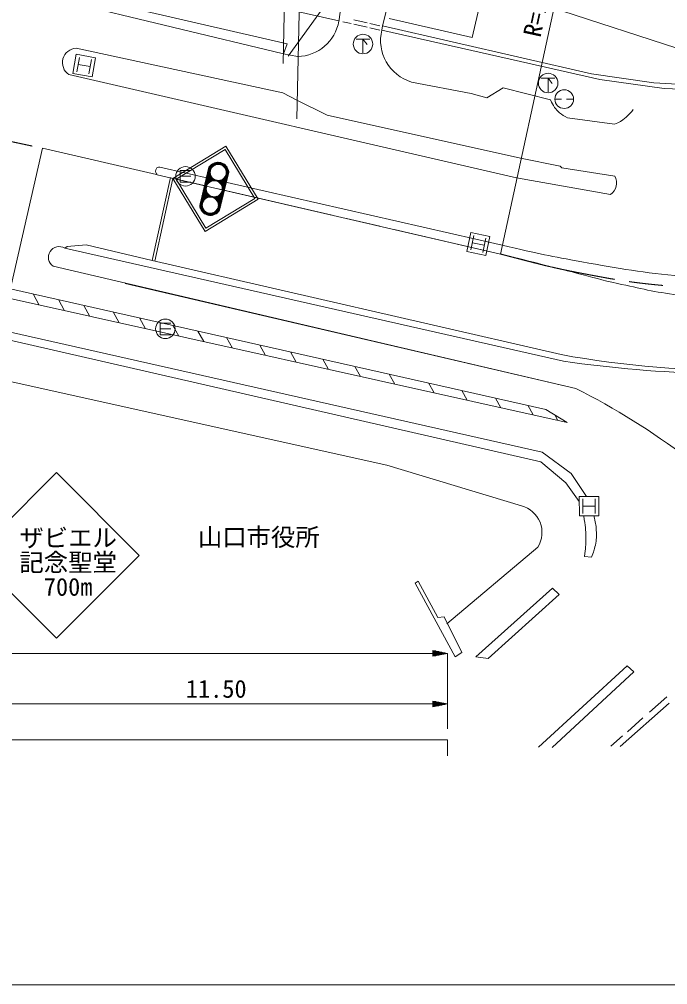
# Model space of a CAD drawing. Units: millimetres, scale not verified. Extents: x 40000 to 680000, y 20000 to 380000.
# Drawn here: x 277733 to 344211, y 205000 to 303970 of the extents above; entities that cross this region are included whole.
import ezdxf
from ezdxf.enums import TextEntityAlignment as Align

# ---------------------------------------------------------------- set-up
doc = ezdxf.new("R2010")
doc.units = ezdxf.units.MM
doc.header["$LTSCALE"] = 1000
doc.linetypes.add('CHAIN', pattern=[18.5, 12, -1.5, 3.5, -1.5])
for name, color, linetype, lineweight in [('M-BGD', 7, 'Continuous', 13), ('M-BGD-EXST', 7, 'Continuous', 13), ('M-BMK', 2, 'CHAIN', 13), ('M-BMK-SRVR', 3, 'Continuous', 13), ('M-STR-HTXT', 7, 'Continuous', 13), ('M-STR-STRC', 7, 'Continuous', 13), ('M-STR-STRD', 7, 'Continuous', 13), ('M-TTL-BAND', 7, 'Continuous', 13)]:
    doc.layers.add(name, color=color, linetype=linetype, lineweight=lineweight)
doc.styles.add('ＭＳ ゴシック', font='')
doc.styles.get('ＭＳ ゴシック').set_extended_font_data('MS Gothic')

msp = doc.modelspace()

# ---------------------------------------------------------------- linework, layer by layer
at = {"layer": 'M-BGD'}
for p, q in [((282589, 310142), (310499, 303798)), ((314986, 303290), (316510, 309640)), ((281910, 306828), (305206, 301450)), ((282063, 305890), (304818, 300446)), ((332103, 305238), (346736, 300496)), ((310643, 304712), (310485, 303720)), ((312015, 303910), (313383, 303600)), ((310907, 303726), (311746, 303536)), ((312015, 303475), (313383, 303165)), ((313683, 303532), (314698, 303301)), ((313683, 303097), (314698, 302866)), ((314986, 303290), (314902, 302867)), ((329118, 299638), (314902, 302867)), ((336400, 298382), (314986, 303290)), ((283575, 301004), (304742, 296432)), ((304818, 300446), (305206, 301450)), ((306266, 300158), (304818, 300446)), ((337261, 297784), (329118, 299638)), ((328702, 287712), (282813, 298295)), ((342799, 297461), (336400, 298382)), ((317950, 297533), (324046, 296348)), ((325654, 295924), (327348, 296940)), ((327348, 296940), (332193, 295717)), ((343866, 296888), (337261, 297784)), ((350400, 297013), (342799, 297461)), ((304742, 296432), (306181, 295670)), ((324046, 296348), (325654, 295924)), ((350399, 296589), (343866, 296888)), ((306181, 295670), (309314, 294146)), ((333320, 295784), (332642, 295784)), ((333838, 295784), (334562, 295784)), ((309314, 294146), (329126, 289744)), ((333954, 293873), (338751, 293215)), ((329126, 289744), (333190, 288897)), ((333190, 288897), (333359, 288728)), ((333359, 288728), (338778, 287881)), ((293234, 287745), (291364, 279245)), ((293488, 287660), (291624, 279185)), ((338354, 286018), (328702, 287712)), ((282390, 280515), (282644, 280684)), ((333528, 268916), (282390, 280515)), ((333528, 268916), (282390, 280515)), ((282644, 280684), (284591, 280854)), ((284591, 280854), (291364, 279245)), ((291364, 279245), (333274, 269593)), ((281204, 278652), (334798, 266122)), ((276662, 276371), (331722, 263978)), ((288570, 276874), (334798, 266122)), ((333898, 262642), (274414, 275864)), ((279143, 275813), (279769, 274674)), ((281740, 275229), (282362, 274097)), ((284359, 274640), (284977, 273516)), ((287355, 273966), (287968, 272851)), ((290058, 273358), (290666, 272251)), ((293485, 272585), (294086, 271491)), ((275786, 272133), (331327, 259602)), ((275870, 271286), (331197, 258591)), ((296048, 272008), (296644, 270923)), ((298983, 271347), (299575, 270271)), ((302405, 270577), (302990, 269512)), ((305537, 269872), (306117, 268817)), ((308855, 269125), (309430, 268081)), ((312130, 268388), (312699, 267354)), ((274685, 267307), (315410, 258248)), ((315656, 267594), (316219, 266572)), ((319697, 266685), (320253, 265675)), ((323119, 265915), (323668, 264916)), ((326550, 265143), (327093, 264154)), ((329868, 264396), (330406, 263418)), ((331722, 263978), (333898, 262642)), ((332631, 263420), (332942, 262854)), ((331327, 259602), (334321, 257417)), ((331197, 258591), (333754, 256439)), ((315410, 258248), (329210, 254099)), ((334321, 257417), (335887, 255057)), ((333754, 256439), (335151, 254533)), ((330904, 249866), (321582, 242011)), ((335667, 248893), (336393, 248829)), ((318306, 246160), (318624, 246361)), ((322411, 238595), (318306, 246160)), ((318624, 246361), (320649, 242635)), ((324554, 238605), (332411, 245639)), ((332411, 245639), (333077, 245013)), ((333077, 245013), (325807, 238428)), ((320649, 242635), (321281, 242728)), ((321281, 242728), (323095, 239051)), ((323095, 239051), (322411, 238595)), ((325807, 238428), (324554, 238605)), ((330951, 229335), (340055, 237681)), ((340055, 237681), (340754, 237061)), ((340754, 237061), (332351, 229312)), ((339332, 229404), (344358, 233868)), ((342333, 232933), (344128, 234524)), ((340077, 230934), (341664, 232341)), ((264016, 230091), (321645, 230091)), ((321645, 230091), (321645, 228466)), ((338393, 229442), (339586, 230499))]:
    msp.add_line(p, q, dxfattribs=at)
msp.add_lwpolyline([(315647, 304046), (324177, 302091), (326745, 313292)], dxfattribs=at)
msp.add_circle((333602, 295784), 960, dxfattribs=at)
for centre, radius, start, end in [((306180, 304538), 4382, 271.11561, 350.27545), ((319241, 301809), 4466, 166.29304, 253.19672), ((283636, 299525), 1480, 92.38074, 236.20198), ((337608, 287167), 1370, 303.01419, 31.37728), ((352091, 374922), 106997, 259.8709, 302.05717), ((281820, 279569), 1104, 58.94323, 236.11438), ((351859, 396164), 128561, 261.80272, 275.30903), ((351859, 396164), 128561, 261.80272, 275.30903), ((300110, 197632), 76773, 53.07937, 63.13904), ((300110, 197632), 76773, 53.07937, 63.13904), ((328481, 251352), 2842, 328.47714, 75.12568)]:
    msp.add_arc(centre, radius, start, end, dxfattribs=at)
for points, knots in [([(333954, 293873), (333558, 294072), (333404, 294137), (333115, 294391), (332900, 294580), (332789, 294700), (332617, 294930), (332409, 295210), (332356, 295347), (332193, 295717)], [0, 0, 0, 0, 1, 1, 1, 2, 2, 2, 3, 3, 3, 3]), ([(340674, 294710), (340437, 294429), (340362, 294346), (340142, 294132), (339868, 293866), (339717, 293703), (339388, 293510), (339151, 293372), (339048, 293325), (338751, 293215)], [0, 0, 0, 0, 1, 1, 1, 2, 2, 2, 3, 3, 3, 3]), ([(335600, 253057), (335760, 252020), (335824, 251683), (335820, 250795), (335816, 250049), (335787, 249766), (335667, 248893)], [0, 0, 0, 0, 1, 1, 1, 2, 2, 2, 2]), ([(336653, 253058), (336810, 252398), (336863, 252169), (336892, 251587), (336923, 250990), (336916, 250644), (336793, 250059), (336689, 249565), (336617, 249370), (336393, 248829)], [0, 0, 0, 0, 1, 1, 1, 2, 2, 2, 3, 3, 3, 3])]:
    msp.add_open_spline(points, degree=3, knots=knots, dxfattribs=at)
at = {"layer": 'M-BGD-EXST'}
for p, q in [((312270, 301938), (313670, 301938)), ((312970, 301938), (313390, 301377)), ((312970, 301938), (312970, 300538)), ((331252, 297936), (332652, 297936)), ((331952, 297936), (332372, 297375)), ((331952, 297936), (331952, 296536)), ((294220, 288472), (295320, 288472)), ((294220, 287272), (294220, 288472)), ((294220, 287872), (295320, 287872)), ((294220, 287272), (295320, 287272)), ((292158, 272835), (293258, 272835)), ((292158, 271635), (292158, 272835)), ((292158, 272235), (293258, 272235)), ((292158, 271635), (293258, 271635))]:
    msp.add_line(p, q, dxfattribs=at)
for centre in [(312970, 301435), (331952, 297434), (294770, 287872), (292708, 272235)]:
    msp.add_circle(centre, 1000, dxfattribs=at)
at = {"layer": 'M-BMK'}
msp.add_line((280105, 290750), (327057, 279909), dxfattribs=at)
for points, knots in [([(267285, 293325), (270318, 292758), (271095, 292611), (273531, 292123), (276103, 291608), (276920, 291432), (280105, 290750)], [0, 0, 0, 0, 1, 1, 1, 2, 2, 2, 2]), ([(327057, 279909), (331159, 278844), (332297, 278514), (335708, 277870), (338087, 277422), (339421, 277153), (341827, 276879), (344929, 276526), (346684, 276479), (349804, 276379), (355034, 276212), (356867, 276421), (363192, 276829)], [0, 0, 0, 0, 1, 1, 1, 2, 2, 2, 3, 3, 3, 4, 4, 4, 4])]:
    msp.add_open_spline(points, degree=3, knots=knots, dxfattribs=at)
at = {"layer": 'M-BMK-SRVR'}
for p, q in [((305568, 335586), (304796, 299435)), ((306937, 326792), (306190, 293772)), ((327057, 279909), (334796, 315477)), ((271944, 255090), (280105, 290750))]:
    msp.add_line(p, q, dxfattribs=at)
at = {"layer": 'M-STR-HTXT'}
for p, q in [((122321, 238970), (320145, 238970)), ((321645, 238970), (320145, 239270)), ((320145, 239270), (320145, 238670)), ((320445, 239210), (320145, 239210)), ((320145, 239150), (320745, 239150)), ((321045, 239090), (320145, 239090)), ((320145, 239030), (321345, 239030)), ((321645, 238970), (320145, 238670)), ((321645, 238970), (320145, 238970)), ((320145, 238910), (321345, 238910)), ((321045, 238850), (320145, 238850)), ((320145, 238790), (320745, 238790)), ((320445, 238730), (320145, 238730)), ((321645, 238970), (321645, 233782)), ((320145, 233782), (265519, 233782)), ((320145, 234082), (320145, 233482)), ((321645, 233782), (320145, 234082)), ((320445, 234022), (320145, 234022)), ((320145, 233962), (320745, 233962)), ((321045, 233902), (320145, 233902)), ((320145, 233842), (321345, 233842)), ((321645, 233782), (320145, 233782)), ((321645, 233782), (320145, 233482)), ((320145, 233722), (321345, 233722)), ((321045, 233662), (320145, 233662)), ((320145, 233602), (320745, 233602)), ((321645, 233782), (321645, 231222)), ((320445, 233542), (320145, 233542))]:
    msp.add_line(p, q, dxfattribs=at)
at = {"layer": 'M-STR-STRC'}
for p, q in [((318595, 318646), (305306, 300205)), ((283220, 298411), (283564, 300381)), ((283564, 300381), (285534, 300037)), ((283890, 300070), (283633, 298592)), ((285534, 300037), (285191, 298067)), ((283761, 299331), (284993, 299117)), ((285122, 299856), (284864, 298378)), ((285191, 298067), (283220, 298411)), ((298916, 290965), (293480, 287655)), ((298832, 290622), (293823, 287572)), ((298832, 290622), (301883, 285614)), ((298916, 290965), (302226, 285530)), ((297090, 288436), (297954, 289300)), ((297135, 288623), (297771, 289259)), ((297181, 288809), (297503, 289131)), ((297560, 288860), (297381, 289040)), ((297637, 288925), (297460, 289102)), ((297722, 288982), (297546, 289158)), ((297817, 289028), (297638, 289207)), ((297923, 289064), (297739, 289248)), ((297829, 289033), (298106, 289310)), ((298042, 289086), (297848, 289280)), ((298180, 289089), (297968, 289302)), ((298020, 289083), (298239, 289302)), ((298350, 289061), (298100, 289310)), ((298168, 289090), (298359, 289281)), ((298631, 288921), (298252, 289300)), ((298294, 289074), (298468, 289249)), ((298405, 289044), (298569, 289208)), ((299159, 288535), (298433, 289260)), ((298504, 289001), (298662, 289159)), ((298593, 288949), (298748, 289104)), ((298673, 288887), (298827, 289041)), ((299037, 288798), (298697, 289138)), ((297181, 288809), (296233, 284890)), ((296910, 287690), (297325, 288105)), ((296955, 287877), (297309, 288231)), ((297595, 287412), (296989, 288017)), ((297000, 288063), (297316, 288379)), ((297726, 287422), (297017, 288131)), ((297402, 287888), (297044, 288245)), ((297045, 288250), (297366, 288570)), ((297324, 288106), (297072, 288359)), ((297308, 288264), (297099, 288473)), ((297318, 288395), (297127, 288587)), ((297345, 288510), (297154, 288701)), ((297384, 288612), (297183, 288813)), ((297434, 288704), (297243, 288895)), ((297493, 288787), (297309, 288971)), ((299206, 288288), (298265, 284398)), ((298272, 287214), (299161, 288102)), ((298744, 288817), (298899, 288973)), ((299199, 288353), (298784, 288768)), ((298806, 288738), (298966, 288897)), ((298860, 288650), (299025, 288816)), ((298903, 288552), (299078, 288727)), ((298904, 287987), (299206, 288289)), ((299189, 288221), (298924, 288487)), ((299107, 287880), (298927, 288060)), ((298935, 288442), (299124, 288631)), ((298948, 288172), (299189, 288413)), ((299134, 287993), (298949, 288179)), ((298952, 288318), (299161, 288527)), ((299162, 288107), (298952, 288317)), ((293480, 287655), (296791, 282220)), ((293823, 287572), (296874, 282563)), ((296684, 286757), (297582, 287655)), ((296730, 286944), (297512, 287726)), ((296964, 286911), (296769, 287106)), ((296775, 287131), (297450, 287806)), ((297011, 287006), (296796, 287220)), ((296820, 287317), (297398, 287895)), ((297066, 287091), (296824, 287334)), ((297131, 287168), (296851, 287448)), ((296865, 287504), (297355, 287994)), ((297205, 287236), (296879, 287562)), ((297287, 287295), (296906, 287676)), ((297378, 287345), (296934, 287790)), ((297480, 287385), (296962, 287903)), ((297439, 287370), (297661, 287593)), ((297626, 287416), (297749, 287539)), ((297882, 287407), (297751, 287539)), ((297772, 287421), (297847, 287496)), ((297897, 287404), (297957, 287464)), ((298098, 287333), (297969, 287462)), ((298007, 287373), (298081, 287447)), ((298105, 287329), (298227, 287451)), ((298831, 286741), (298127, 287445)), ((298193, 287276), (298412, 287495)), ((298859, 286855), (298258, 287455)), ((298343, 287143), (299115, 287916)), ((298886, 286969), (298373, 287482)), ((298405, 287064), (299070, 287729)), ((298457, 286975), (299025, 287543)), ((298914, 287082), (298475, 287521)), ((298500, 286876), (298980, 287356)), ((298531, 286766), (298935, 287170)), ((298942, 287196), (298567, 287571)), ((298969, 287310), (298650, 287630)), ((298997, 287424), (298723, 287697)), ((299024, 287538), (298788, 287774)), ((299052, 287652), (298845, 287859)), ((299079, 287766), (298891, 287954)), ((296324, 285265), (297111, 286053)), ((296369, 285452), (297049, 286132)), ((296414, 285638), (296996, 286220)), ((296459, 285825), (296953, 286318)), ((296504, 286011), (296921, 286428)), ((296949, 285653), (296521, 286081)), ((297049, 285695), (296548, 286195)), ((296549, 286198), (296904, 286553)), ((297161, 285725), (296576, 286309)), ((296594, 286384), (296909, 286699)), ((297288, 285739), (296604, 286423)), ((297088, 286080), (296631, 286537)), ((296639, 286571), (296955, 286886)), ((296934, 286375), (296659, 286651)), ((296905, 286546), (296686, 286765)), ((296907, 286685), (296714, 286878)), ((296929, 286805), (296741, 286992)), ((297863, 285532), (298755, 286423)), ((297934, 285461), (298710, 286237)), ((297996, 285382), (298664, 286050)), ((298611, 285830), (298362, 286079)), ((298639, 285944), (298421, 286161)), ((298804, 286627), (298459, 286972)), ((298666, 286057), (298471, 286252)), ((298493, 286303), (298800, 286610)), ((298694, 286171), (298511, 286354)), ((298776, 286513), (298533, 286756)), ((298721, 286285), (298538, 286469)), ((298541, 286493), (298845, 286797)), ((298547, 286640), (298890, 286983)), ((298749, 286399), (298548, 286600)), ((296233, 284892), (296547, 285205)), ((296499, 284831), (296273, 285056)), ((296279, 285079), (297182, 285982)), ((296496, 284975), (296301, 285170)), ((296514, 285098), (296328, 285284)), ((296547, 285207), (296356, 285398)), ((296591, 285304), (296383, 285512)), ((296645, 285392), (296411, 285626)), ((296708, 285470), (296438, 285740)), ((296780, 285540), (296466, 285854)), ((296860, 285601), (296493, 285967)), ((296791, 282220), (302226, 285530)), ((296874, 282563), (301883, 285614)), ((297029, 285687), (297262, 285920)), ((297437, 285731), (297206, 285962)), ((297216, 285733), (297350, 285868)), ((297362, 285738), (297449, 285825)), ((297487, 285722), (297559, 285794)), ((297633, 285676), (297501, 285808)), ((297597, 285690), (297685, 285778)), ((298418, 285033), (297672, 285779)), ((297695, 285647), (297832, 285784)), ((297784, 285594), (298022, 285832)), ((298446, 285146), (297811, 285781)), ((298473, 285260), (297931, 285803)), ((298501, 285374), (298037, 285838)), ((298048, 285293), (298619, 285864)), ((298391, 284919), (298076, 285233)), ((298091, 285194), (298574, 285677)), ((298122, 285084), (298529, 285491)), ((298363, 284805), (298130, 285037)), ((298528, 285488), (298132, 285884)), ((298133, 284811), (298439, 285118)), ((298138, 284959), (298484, 285304)), ((298556, 285602), (298218, 285940)), ((298584, 285716), (298294, 286005)), ((297178, 283869), (296241, 284806)), ((296539, 284649), (296246, 284942)), ((296247, 284765), (296501, 285018)), ((296274, 284650), (296496, 284872)), ((296996, 283910), (296281, 284624)), ((296310, 284544), (296512, 284747)), ((296354, 284447), (296544, 284637)), ((296406, 284358), (296587, 284538)), ((296728, 284036), (296407, 284356)), ((296465, 284276), (296640, 284450)), ((296531, 284200), (296702, 284371)), ((296603, 284130), (296773, 284300)), ((296682, 284068), (296852, 284238)), ((296767, 284012), (296941, 284185)), ((296859, 283963), (297039, 284143)), ((296960, 283921), (297150, 284112)), ((297329, 283859), (297049, 284139)), ((297069, 283889), (297275, 284096)), ((297189, 283868), (297422, 284101)), ((297461, 283868), (297230, 284099)), ((297322, 283859), (297612, 284149)), ((297581, 283890), (297374, 284096)), ((297474, 283870), (298349, 284745)), ((297690, 283923), (297498, 284115)), ((297790, 283964), (297607, 284147)), ((297657, 283911), (298304, 284558)), ((297882, 284013), (297704, 284191)), ((297967, 284069), (297791, 284245)), ((298046, 284132), (297870, 284308)), ((297930, 284043), (298231, 284345)), ((298118, 284202), (297940, 284380)), ((298183, 284278), (298001, 284460)), ((298242, 284360), (298053, 284550)), ((298085, 284622), (298394, 284931)), ((298281, 284463), (298095, 284649)), ((298308, 284577), (298124, 284761)), ((298336, 284691), (298139, 284888)), ((323618, 280158), (324020, 282117)), ((324020, 282117), (325979, 281715)), ((324337, 281797), (324036, 280328)), ((325562, 281546), (325260, 280076)), ((325979, 281715), (325577, 279756)), ((325577, 279756), (323618, 280158)), ((324186, 281062), (325411, 280811)), ((281548, 257493), (273063, 249007)), ((290033, 249007), (281548, 257493)), ((335150, 255057), (337150, 255058)), ((335152, 253057), (335150, 255057)), ((335526, 254807), (335527, 253307)), ((336776, 254808), (336777, 253308)), ((337150, 255058), (337152, 253058)), ((335526, 254057), (336776, 254058)), ((337152, 253058), (335152, 253057)), ((273063, 249007), (281548, 240522)), ((281548, 240522), (290033, 249007))]:
    msp.add_line(p, q, dxfattribs=at)
for centre in [(298131, 288268), (297726, 286599), (297317, 284917)]:
    msp.add_circle(centre, 822, dxfattribs=at)
for centre, radius, start, end in [((298105, 288207), 1104, 4.23436, 146.88981), ((297323, 284951), 1092, 183.24538, 329.54091)]:
    msp.add_arc(centre, radius, start, end, dxfattribs=at)
at = {"layer": 'M-STR-STRD'}
for p, q in [((327057, 279909), (291884, 288030)), ((292124, 288823), (327251, 280798))]:
    msp.add_line(p, q, dxfattribs=at)
for points, knots in [([(412577, 292968), (411665, 292341), (411411, 292176), (410648, 291693), (409507, 290971), (408834, 290620), (407658, 289956), (406462, 289280), (405785, 288912), (404576, 288259), (403585, 287723), (403029, 287425), (402025, 286915), (400515, 286147), (399653, 285750), (398125, 285019), (396780, 284376), (396035, 283997), (394670, 283398), (393452, 282864), (392763, 282577), (391519, 282106), (390164, 281592), (389395, 281330), (388022, 280867), (385738, 280096), (384447, 279698), (382137, 279006), (380796, 278604), (380038, 278397), (378679, 278062), (376770, 277591), (375696, 277340), (373761, 276990), (371111, 276511), (369624, 276234), (366948, 275941), (363760, 275592), (361964, 275461), (358760, 275334), (355385, 275199), (353489, 275230), (350114, 275349), (348220, 275416), (347158, 275499), (345275, 275718), (342818, 276005), (341470, 276374), (339050, 276889), (337442, 277230), (336565, 277521), (334971, 277924), (331881, 278706), (330913, 278946), (327057, 279909)], [0, 0, 0, 0, 1, 1, 1, 2, 2, 2, 3, 3, 3, 4, 4, 4, 5, 5, 5, 6, 6, 6, 7, 7, 7, 8, 8, 8, 9, 9, 9, 10, 10, 10, 11, 11, 11, 12, 12, 12, 13, 13, 13, 14, 14, 14, 15, 15, 15, 16, 16, 16, 17, 17, 17, 18, 18, 18, 18]), ([(292124, 288823), (292038, 288822), (291989, 288814), (291915, 288775), (291810, 288720), (291766, 288646), (291733, 288532), (291705, 288435), (291707, 288371), (291732, 288273), (291760, 288165), (291804, 288119), (291884, 288030)], [0, 0, 0, 0, 1, 1, 1, 2, 2, 2, 3, 3, 3, 4, 4, 4, 4]), ([(327251, 280798), (331129, 279914), (332199, 279688), (335397, 279110), (339384, 278389), (341628, 277990), (345664, 277638), (348191, 277417), (349613, 277307), (352149, 277313), (356178, 277323), (358448, 277290), (362458, 277685), (365449, 277979), (366497, 278123), (370080, 278736)], [0, 0, 0, 0, 1, 1, 1, 2, 2, 2, 3, 3, 3, 4, 4, 4, 5, 5, 5, 5])]:
    msp.add_open_spline(points, degree=3, knots=knots, dxfattribs=at)
at = {"layer": 'M-TTL-BAND'}
msp.add_line((40000, 205000), (579000, 205000), dxfattribs=at)

# ---------------------------------------------------------------- texts
at = {"layer": 'M-BGD', "style": 'ＭＳ ゴシック'}
msp.add_text('山口市役所', height=1833, dxfattribs=at).set_placement((302283, 250882), align=Align.MIDDLE_CENTER)
at = {"layer": 'M-BMK-SRVR', "style": 'ＭＳ ゴシック'}
msp.add_text('R=100', height=1833, rotation=77.725, dxfattribs=at).set_placement((330266, 302230), align=Align.MIDDLE_LEFT)
at = {"layer": 'M-STR-HTXT', "style": 'ＭＳ ゴシック'}
msp.add_text('11.50', height=1833, rotation=0.078, dxfattribs=at).set_placement((297923, 235329), align=Align.MIDDLE_CENTER)
at = {"layer": 'M-STR-STRC', "style": 'ＭＳ ゴシック'}
for s, p in [('ザビエル', (282738, 250813)), ('記念聖堂', (282738, 248300)), ('700m', (282738, 245786))]:
    msp.add_text(s, height=1833, rotation=0.078, dxfattribs=at).set_placement(p, align=Align.MIDDLE_CENTER)

doc.saveas('drawing.dxf')
